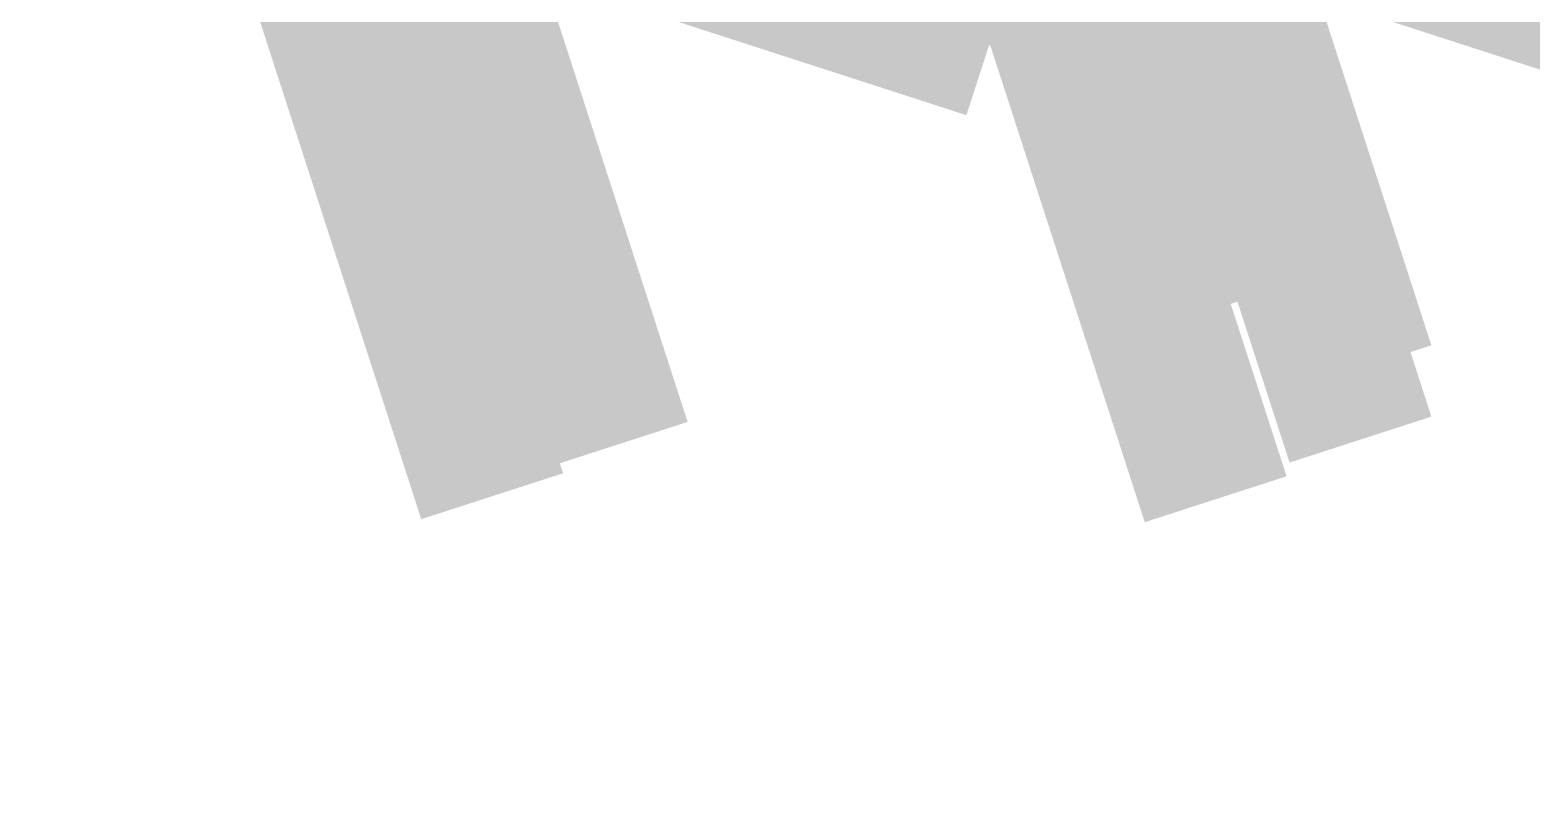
# Model space of a CAD drawing. Header units: millimetres. Extents: x -60 to 576, y -39 to 287.
# Drawn here: x 208 to 434.7, y -38.5 to 76.2 of the extents above; entities that cross this region are included whole.
import ezdxf

# ---------------------------------------------------------------- set-up
doc = ezdxf.new("R2010")
doc.units = ezdxf.units.MM
doc.header["$MEASUREMENT"] = 0
doc.layers.add('M-AC-TEXT', color=7, linetype='Continuous')
doc.styles.add('ar-dim-axis', font='romans.shx', dxfattribs={"width": 0.8})
doc.styles.add('OIP FONT', font='GOTHIC.TTF', dxfattribs={"height": 150})
doc.dimstyles.new('ar-dim-axis', dxfattribs={"dimtxt": 350, "dimasz": 250, "dimexe": 75, "dimexo": 75, "dimgap": 200, "dimtad": 1, "dimdec": 0, "dimzin": 12, "dimdsep": 46, "dimtxsty": 'ar-dim-axis', "dimblk": 'ARCHTICK', "dimcen": 120, "dimclrd": 11, "dimclre": 8, "dimclrt": 4, "dimadec": 0, "dimazin": 3, "dimtm": 1, "dimtfac": 1, "dimtdec": 0, "dimtix": 1, "dimtmove": 2, "dimatfit": 3, "dimldrblk": 'ARCHTICK', "dimfxl": 1, "dimtolj": 1, "dimtzin": 0, "dimarcsym": 1})

# ---------------------------------------------------------------- blocks, each defined once
blk = doc.blocks.new('_ARCHTICK')
at = {"color": 0, "linetype": 'ByBlock', "const_width": 0.15}
blk.add_lwpolyline([(-0.5, -0.5), (0.5, 0.5)], dxfattribs=at)

msp = doc.modelspace()

# ---------------------------------------------------------------- leaders
at = {"layer": 'M-AC-TEXT', "annotation_type": 0, "has_hookline": 1, "text_width": 1.459810014086044}
for points, hookline_direction in [([(256.1126865347715, 138.2087357092898), (256.2393485447112, 137.9607506407658), (256.6152902979611, 137.9619421442198)], 0), ([(271.7409429826048, 138.2276900711647), (271.8676049925445, 137.9797050026407), (272.2435467457944, 137.9808965060947)], 0), ([(245.0844438337053, 135.4819122676083), (244.9577818237656, 135.2339271990843), (244.5818400705157, 135.2351187025383)], 1), ([(354.2649717460017, 135.0296538151651), (354.138309736062, 134.7816687466411), (353.762367982812, 134.7828602500951)], 1), ([(251.8937696634266, 135.5024370538883), (252.0204316733663, 135.2544519853643), (252.3963734266163, 135.2556434888184)], 0), ([(361.0729711205922, 135.0555327830338), (361.1996331305319, 134.8075477145098), (361.5755748837818, 134.8087392179638)], 0), ([(251.9466762737711, 129.3515039466181), (252.0733382837108, 129.1035188780941), (252.4492800369608, 129.1047103815481)], 0), ([(376.1145680465069, 126.0408596208876), (375.9879060365672, 125.7928745523636), (375.6119642833173, 125.7940660558176)], 1), ([(263.8726006425723, 114.4786014078525), (263.7459386326325, 114.2306163393284), (263.3699968793826, 114.2318078427825)], 1), ([(376.1165008811258, 115.2761441268621), (375.9898388711861, 115.0281590583381), (375.6138971179361, 115.0293505617921)], 1), ([(263.9739607638949, 114.4786014078525), (264.1006227738346, 114.2306163393284), (264.4765645270845, 114.2318078427825)], 0), ([(245.0784305704474, 106.7250171602138), (244.9517685605077, 106.4770320916898), (244.5758268072577, 106.4782235951438)], 1), ([(251.8850150595654, 106.7271949170342), (252.0116770695051, 106.4792098485102), (252.387618822755, 106.4804013519642)], 0), ([(354.2647759359579, 106.2721564576345), (354.1381139260181, 106.0241713891105), (353.7621721727682, 106.0253628925645)], 1), ([(361.0788264725242, 106.2795028928371), (361.2054884824639, 106.0315178243131), (361.5814302357139, 106.0327093277671)], 0)]:
    msp.add_leader(points, dimstyle='ar-dim-axis', override={"dimtxt": 150, "dimasz": 150, "dimgap": 200, "dimtad": 0, "dimtih": 1, "dimtoh": 1, "dimtxsty": 'OIP FONT', "dimclrd": 256, "dimclre": 256, "dimclrt": 256, "dimfxl": 0.2, "dimfxlon": 1, "dimlwd": 65535, "dimlwe": 65535}, dxfattribs=dict(at, hookline_direction=hookline_direction))

doc.saveas('drawing.dxf')
